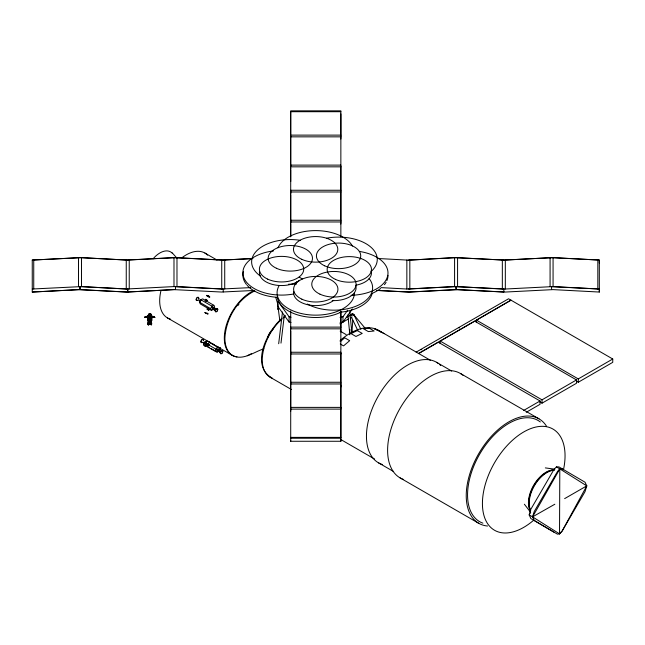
<?xml version="1.0" encoding="UTF-8"?>
<svg xmlns="http://www.w3.org/2000/svg" width="645" height="645" viewBox="0 0 645 645"><rect width="100%" height="100%" fill="white"/><g stroke="black" fill="none" stroke-linecap="round" stroke-linejoin="round"><path stroke-width="0.97" d="M250.583 287.614L221.735 289.016L173.989 286.59L126.251 289.016L81.488 286.59L81.488 257.637L32.25 260.064L32.25 292.048L78.505 289.621L126.251 292.048L173.989 289.621L221.735 292.048L253.566 290.484M126.251 289.016L126.251 260.064L81.488 257.637M127.742 291.959L127.742 289.016L79.996 286.59L79.996 289.524L79.996 286.59M147.931 317.937L147.874 319.202L147.882 315.695L148.656 314.494M147.882 317.429L147.931 315.582L147.931 319.211L148.479 319.211L148.205 317.364M148.205 315.582L148.205 317.437M148.947 314.687L148.777 314.042L148.971 314.575C148.793 313.075 152.172 314.22 150.632 315.066M151.728 317.429C150.39 316.01 153.575 314.849 149.132 314.196L149.1 317.832L150.511 317.832L150.478 315.453M150.511 315.526L150.478 314.196L148.673 314.47M150.995 314.26L150.745 315.123L150.833 314.042M151.406 317.364L151.285 318.888M148.479 319.146L147.874 319.154L147.915 320.63L151.696 320.63L151.68 317.872M173.989 286.59L173.989 257.637L221.735 260.064L252.937 258.532M32.25 292.048L79.996 289.621L127.742 292.048L175.488 289.524M223.226 291.959L223.226 289.016L175.488 286.59L175.488 289.621M289.081 322.065L289.081 316.76L277.914 301.207L277.914 306.512L289.081 322.065L291 322.532M290.71 169.006L290.71 168.143M340.858 440.406L340.858 441.269L290.71 441.269L290.71 440.406M290.71 411.276L290.71 331.006M290.71 327.983L290.71 328.837L340.858 328.837L340.858 438.237L290.71 438.237L290.71 437.375L340.858 437.375M290.71 223.275L290.71 195.008M290.71 191.113L290.71 194.048M290.71 181.567L290.71 169.869M290.71 135.982L290.71 166.837L340.858 166.837M340.858 327.983L340.858 311.519M340.858 224.041L340.858 165.975M340.858 139.014L340.858 113.875M340.084 322.758L342.971 322.065L342.971 316.76L347.671 310.213M376.68 290.411L409.833 292.048L457.579 289.621L505.325 292.048L553.071 289.621L599.318 292.048L599.318 289.016L553.071 286.59L505.325 289.016L454.588 286.59L406.85 289.016L406.85 260.064L378.002 258.5M409.833 289.016L409.833 260.064L454.588 257.637L503.826 260.064L553.071 257.637L599.318 260.064L599.318 263.096M454.588 286.59L454.588 257.637M502.334 289.016L502.334 260.064M503.826 289.113L456.088 286.59L408.341 289.016M503.826 260.161L551.572 257.637L599.318 260.064L599.318 292.048M505.325 289.016L505.325 260.064M550.08 286.59L550.08 257.637M551.572 286.686L599.318 289.016M145.077 316.953L145.02 317.501L145.48 317.066M151.898 316.453C151.011 316.502 153.566 318.485 153.921 316.582M147.213 316.316C144.416 317.082 144.432 317.63 147.286 316.792M151.865 317.034L151.97 316.195L151.898 316.953M148.334 316.397L148.205 319.033M150.374 314.47L150.269 313.801L150.664 315.195M147.689 317.155L145.504 316.8M150.511 322.355L150.575 322.968M151.285 320.63L151.728 318.453M151.406 324.032L151.365 320.638M154.534 316.953C155.147 317.921 153.486 316.3 152.172 317.034M154.639 317.517L154.244 316.953L152.325 316.792M530.666 512.307L529.182 514.928L532.552 516.871L534.391 520.588L557.425 534.157L559.529 533.883L559.804 468.875L556.425 466.924L554.144 469.181L530.674 509.558L529.182 514.928L530.859 518.556L553.894 532.117M148.173 324.806L148.955 324.661L148.173 324.806L148.173 323.661L149.1 323.677L149.527 320.807M145.504 317.195C144.496 317.558 144.174 317.308 147.439 317.034M152.397 316.316L153.341 316.453L153.341 317.13M148.447 320.63L147.899 323.613L148.245 320.638M151.164 320.63L151.277 321.815M154.26 317.203L154.824 317.509L154.131 317.066M149.511 320.984L149.455 321.492M277.745 309.495L277.858 307.834M153.889 317.138L154.719 317.517M349.55 334.303L349.921 329.321M350.654 319.364L350.799 317.372M351.896 332.61L352.775 320.654M146.302 316.477L146.27 317.13M148.6 324.774C147.116 323.717 150.914 319.912 148.705 320.38M150.083 320.807L150.72 323.798L151.712 323.613L151.301 321.468M151.293 319.549L151.309 319.138M154.276 317.259L154.752 317.396L154.107 317.195M218.486 350.783L217.26 352.073L215.68 351.573L215.946 349.147L217.792 347.212L219.364 347.703L219.098 350.138M145.012 317.074L144.827 317.55L144.964 317.106M150.737 324.282L150.503 323.677L151.494 323.564M278.68 343.729L282.494 311.986M280.986 343.116L284.324 315.349M151.438 324.806C151.462 323.782 150.22 325.612 151.422 324.274M148.705 324.08L148.979 323.185M144.819 317.534L145.351 317.203M207.843 343.511L208.682 344.615L207.529 345.736A1.242 1.016 -81.2 0 1 206.747 345.277L205.255 345.922A1.838 1.508 -81.2 0 1 204.102 345.244L203.844 344.269A1.572 1.29 -81.2 0 1 204.441 342.922L205.279 342.6A1.838 1.508 -81.2 0 1 206.424 343.269L206.408 345.228M207.351 344.777L207.359 344.083M208.125 343.648L208.464 344.938L207.835 345.68M149.035 322.968L149.382 321.678M151.43 324.467C151.696 322.71 149.995 324.54 151.406 324.427M151.244 315.736L151.43 317.017M154.107 316.8L153.244 316.639L153.663 316.453M148.914 323.629L148.673 322.202L149.092 322.21M147.737 317.163L147.641 316.147L147.745 317.034M146.729 316.324L146.399 317.187M144.883 317.517L145.222 317.211M148.366 315.736L148.431 314.712M153.937 316.687L152.518 316.711M145.222 317.332L145.294 317.227M151.68 324.298L151.333 322.105M147.931 324.298L148.084 323.734M556.425 466.924L558.957 466.899L585.055 482.226L586.773 485.878L585.023 491.684L562.222 530.916L559.529 533.883L532.552 516.871L534.205 511.598L557.675 471.221L559.804 468.875L562.488 468.939M148.479 323.798L149.1 323.677L148.874 324.282M148.737 314.413L150.898 314.558L150.793 314.163M150.769 314.389L151.18 314.712M206.682 295.45L207.029 295.918M215.519 309.181L215.124 309.858M150.624 314.228L150.761 314.736M205.957 299.344L205.328 299.619L205.763 299.973M205.078 300.836L206.166 301.538M208.432 344.882L207.505 345.462A0.935 0.774 -81.2 0 1 207.279 345.422M207.174 300.473L205.457 299.361M213.382 309.503L211.407 310.342L200.289 303.916L199.531 302.231L200.748 299.707L202.724 298.877L213.842 305.295L214.6 306.988M211.407 310.342L210.649 308.649L211.866 306.125L213.842 305.295M149.1 317.832L149.132 317.13M220.187 349.397L220.469 347.921M554.845 504.221L532.552 516.871L559.804 468.875L586.773 485.878L562.166 531.012L559.529 533.883M151.381 316.018L151.277 315.913M217.8 349.001L216.833 349.558A0.863 0.5 -59.9 0 0 216.744 350.227M218.599 349.453L217.76 350.09A0.855 0.492 -60 0 0 218.244 350.928M342.971 322.065L352.372 308.971M207.198 309.221L208.722 309.737M219.929 349.872L220.59 347.881M353.275 314.897L353.573 314.486L352.863 314.945M204.828 342.729L206.674 340.794L217.792 347.212M150.898 320.541L148.713 320.541M282.026 318.283C267.836 330.167 250.292 364.288 271.037 377.454M340.149 341.737L344.744 337.819L349.671 340.665L343.551 345.889L340.262 343.995M151.438 324.741L150.672 324.532M213.689 309.213L213.471 309.374A1.129 0.653 -59.9 0 1 212.713 308.616A1.129 0.653 -59.9 0 1 213.947 307.447L214.124 307.536A0.959 0.564 -58.5 0 1 214.301 307.996M148.987 314.228L150.261 313.978L149.801 313.954M148.939 324.532L148.406 324.749M284.042 316.558L285.429 315.639M586.773 485.878L564.641 498.625M207.319 343.946L208.19 343.914L208.472 344.615M208.013 344.051L208.883 344.019L209.141 344.994A0.863 0.71 -81.2 0 0 209.133 344.462L209.053 344.204M207.738 345.414L208.222 344.317L207.263 343.696M208.658 345.551L209.036 345.212L208.424 345.591A0.935 0.774 -81.2 0 1 207.996 345.438M150.906 320.38L150.285 320.557M207.029 343.495L205.884 343.535A1.056 0.871 -81.2 0 0 205.481 344.446L205.658 345.099A1.234 1.016 -81.2 0 0 206.432 345.559L206.997 345.341A1.048 0.863 -81.2 0 0 207.497 345.551L208.279 344.882L207.988 343.825M346.43 317.566L352.493 314.067M339.915 323.871L348.574 318.872M350.13 317.969L352.033 316.872M416.138 352.138L508.566 298.772L612.75 359.007L612.75 362.337L578.267 382.251L576.525 381.243M418.371 353.621L438.197 342.173L540.05 400.98L540.05 404.31L526.264 412.276M440.164 343.535L440.164 341.036L474.647 321.129L576.501 379.937L576.501 383.267L542.018 403.173L539.405 401.666M476.405 322.613L476.405 320.114L510.896 300.199M418.597 353.557L511.017 300.191M523.676 410.438L540.05 400.98M440.164 341.036L542.018 399.844L576.501 379.937M476.405 320.114L578.267 378.921L612.75 359.007M150.043 320.533L151.285 320.307M254.823 290.863C237.183 299.498 225.798 319.041 224.887 338.415C224.911 344.833 226.83 352.025 232.643 355.564C243.238 360.918 254.041 351.791 263.821 348.856M247.228 355.726L251.373 353.71M145.98 316.582L146.584 316.606M151.406 319.033L151.551 317.243M213.213 308.995L213.027 309.068A0.847 0.492 -60 0 1 212.681 308.302A0.847 0.492 -60 0 1 213.568 307.552L213.842 307.947M149.382 314.413L150.229 314.413M150.737 314.671L150.608 314.72M340.084 317.453L342.971 316.76M207.255 343.519L208.013 343.535M207.303 343.777L208.19 343.906M151.462 323.79L150.72 323.798L150.229 321.678M150.704 323.975L151.567 323.903M206.868 295.426L207.4 296.16M147.874 320.299L151.696 320.388L147.915 320.388L147.874 319.098L151.736 319.098M152.607 316.413L153.655 316.55M146.818 316.711L145.722 317.106M148.479 319.106L151.124 319.106M208.44 309.479L208.803 309.342M126.251 260.064L173.989 257.637M32.25 289.016L81.488 286.59M208.875 309.971L208.311 309.874M205.215 312.47L205.271 312.898M32.25 260.064L79.996 257.637L127.742 260.064L175.488 257.637L223.226 260.064L252.074 258.597M149.132 314.276L150.478 314.276M205.682 342.148L205.844 342.14A0.863 0.5 -60 0 0 204.594 343.1A0.863 0.5 -60 0 0 204.715 343.43A0.943 0.548 -60 0 1 204.892 342.221A0.943 0.548 -60 0 1 205.828 342.132L205.868 342.148M149.132 317.759L149.801 317.759M148.116 323.564L148.834 323.717L148.705 324.491L148.205 324.427M340.858 111.706L290.71 111.706L290.71 135.119L340.858 135.119M290.71 136.845L340.858 136.845M290.71 165.112L340.858 165.112M290.71 190.251L340.858 190.251M290.71 191.976L340.858 191.976M290.71 220.243L340.858 220.243M290.71 221.969L340.858 221.969M406.85 260.064L409.833 260.064M151.68 315.582L151.696 320.63M290.71 327.12L340.858 327.12M290.71 352.251L340.858 352.251L340.858 441.269M290.71 353.976L340.858 353.976L340.858 353.113M290.71 382.251L340.858 382.251M290.71 383.969L340.858 383.969M290.71 407.382L340.858 407.382L340.858 408.245M290.71 409.107L340.858 409.107M150.995 314.687L150.906 314.163M147.874 320.573L148.326 320.63M149.6 320.5L148.285 320.299L148.689 320.42M218.429 349.453L218.84 349.888M503.826 260.064L456.088 257.637L408.341 260.161M503.826 292.048L456.088 289.621L408.341 292.048L376.511 290.427M380.985 287.614L406.85 289.016M545.323 467.899L554.869 469.197M206.682 343.608L206.021 343.745A0.83 0.677 -81.2 0 0 205.707 344.446L205.836 344.954A0.935 0.774 -81.2 0 0 206.432 345.301M207.666 308.85L207.101 308.753L208.158 309.487M205.553 312.527L204.796 312.503L206.078 313.341M207.497 313.857L208.182 313.97L207.892 313.518M206.747 295.354L207.593 295.612M209.222 296.95L209.633 296.732M206.005 299.401L206.352 299.877M207.061 300.159L205.924 299.619M150.188 320.605L151.196 324.749M208.295 309.842L209.069 309.995L208.641 309.56M289.081 316.76L291 317.219M207.883 308.915C206.432 309.076 211.294 310.35 207.779 308.866M205.465 312.47L205.989 312.656M207.577 313.913L206.569 313.551M207.085 295.418L208.061 295.805M208.811 296.821L209.851 297.055L209.375 296.523M206.19 299.417L205.787 299.514M206.682 300.433L207.15 300.522L205.844 300.038M208.859 296.877L207.327 296.152M384.299 333.659L374.592 328.861L379.373 330.82L430.497 360.337M206.577 313.583L205.545 313.107M208.649 308.262L208.166 308.028M208.053 295.765L208.577 296.015M207.819 296.418L208.351 296.668M206.972 313.043L207.416 313.268M207.424 309.455L208.037 309.769L207.158 309.286M208.553 296.031L209.069 296.281M212.648 307.004L212.648 306.996A0.871 0.5 -60 0 0 211.931 307.407M458.813 327.628L459.474 328.015M421.096 349.397L421.766 349.784M460.393 373.455L539.026 418.855M436.52 362.28L451.677 371.036M204.9 253.042L216.97 260.008M340.149 331.135L346.172 334.61M200.748 299.707L211.866 306.125M199.531 302.231L210.649 308.649M208.246 341.286L209.956 342.269M211.665 343.261L214.237 344.744M216.801 346.22L219.364 347.703M167.45 317.921L232.079 355.234M270.021 377.148L291.516 389.556M208.254 344.704L215.946 349.147M207.851 346.639L209.561 347.631M211.27 348.614L217.26 352.073M204.562 345.156L215.68 351.573M340.495 439.35L374.616 459.055M378.478 462.812L393.635 471.568M400.094 477.897L478.727 523.297M213.898 307.641L214.035 307.721A0.943 0.548 -60 0 1 214.156 307.883L214.003 307.778A0.855 0.492 -60 0 0 213.076 308.237A0.855 0.492 -60 0 0 213.148 309.245M208.996 296.281L209.48 296.547M172.199 252.848L176.617 257.758M353.573 314.486L365.707 328.91M524.369 504.221L530.271 511.848M200.24 301.497L200.16 301.344A0.847 0.484 -60 0 1 200.555 300.231A0.847 0.484 -60 0 1 201.305 300.256A1.129 0.653 -60.1 0 0 200.24 299.901A1.129 0.653 -60.1 0 0 199.821 301.554A0.951 0.548 -58.3 0 0 200.224 301.691M354.105 315.083L360.829 329.264M351.541 317.324L357.846 330.619M275.762 297.377L277.527 303.239L279.882 321.041M147.689 316.792L147.713 316.453M145.689 316.582L145.754 317.147M150.156 321.492L150.1 320.984M153.341 316.453L153.284 317.267L153.308 316.477M206.731 344.898L206.69 344.607A0.895 0.734 -81.2 0 1 206.739 344.309M219.3 349.921L219.26 349.655A1.145 0.661 -60 0 0 218.76 349.348A0.959 0.532 -59 0 0 218.026 349.904A1.145 0.661 -60 0 0 217.768 351.227A1.145 0.661 -60 0 0 218.736 351.138M146.342 317.001L146.213 316.421M349.767 311.688L351.856 332.53M347.881 315.002L349.864 334.844M151.148 323.975L151.124 323.395M277.527 303.239L277.64 304.771M149.342 313.962L149.237 314.47M290.71 224.041L290.71 236.707L290.71 110.843L340.858 110.843L340.858 236.707M597.826 260.064L597.826 289.016M578.267 378.921L578.267 382.251M553.071 257.637L553.071 286.59M551.572 286.59L551.572 289.524M542.018 399.844L542.018 403.173M503.826 289.016L503.826 291.959M457.579 257.637L457.579 286.59M340.858 311.624L340.858 331.869M340.858 385.275L340.858 387M290.71 310.979L290.71 441.269M224.726 260.064L224.726 289.016M221.735 260.064L221.735 289.016M176.98 257.637L176.98 286.59M150.712 314.308L150.608 315.123M149.1 314.373L149.1 316.356M129.234 260.064L129.234 289.016M127.742 289.016L127.742 292.048M78.505 257.637L78.505 286.59M33.742 260.064L33.742 289.016M153.107 258.782A21.269 12.271 -60 0 1 172.102 253.066M182.027 257.669A37.458 21.624 -60 0 1 207.601 255.138M170.611 319.211A37.458 21.624 -60 0 1 160.984 290.572M236.965 356.862A37.458 21.624 -60 0 1 225.814 327.088A37.458 21.624 -60 0 1 254.13 290.54M237.811 305.674A35.314 20.39 -60 0 1 238.94 304.271M202.199 342.479A1.798 1.04 -60 0 1 200.934 341.737A1.798 1.04 -60 0 1 202.216 339.536A1.798 1.04 -60 0 1 203.481 340.278M202.208 342.358A1.653 0.951 -60 0 1 201.038 341.681A1.653 0.951 -60 0 1 202.208 339.657A1.653 0.951 -60 0 1 203.377 340.342M197.435 300.368A1.798 1.04 -60 0 1 196.169 299.627A1.798 1.04 -60 0 1 197.443 297.426A1.798 1.04 -60 0 1 198.716 298.167M197.435 300.248A1.653 0.951 -60 0 1 196.274 299.57A1.653 0.951 -60 0 1 197.443 297.547A1.653 0.951 -60 0 1 198.612 298.224M203.53 342.914A1.113 0.645 -60 0 1 203.135 342.809M202.99 342.366A1.113 0.645 -60 0 1 203.03 342.06M198.37 300.699A1.113 0.645 -60 0 1 198.378 299.635M199.015 298.893A1.113 0.645 -60 0 1 199.257 298.796M206.045 342.293A1.145 0.661 -59.9 0 0 205.715 341.745L205.489 341.745A1.145 0.661 -59.9 0 0 204.659 342.439A1.145 0.661 -59.9 0 0 204.457 343.511M200.2 301.82A0.959 0.548 -58.3 0 1 200.039 301.691M200.047 301.683A1.129 0.653 -60.1 0 1 200.458 300.03A1.129 0.653 -60.1 0 1 201.498 300.312M206.11 341.979A1.145 0.661 -59.8 0 0 205.932 341.874L205.707 341.866A1.129 0.653 -60.1 0 0 204.659 343.342M205.013 342.777A0.847 0.492 -60 0 1 205.497 342.205M207.698 345.76A1.242 1.016 -81.2 0 1 206.916 345.301M207.73 345.486A0.927 0.766 -81.2 0 1 207.505 345.446M216.978 347.22A0.951 0.758 -82.3 0 1 217.172 347.357M213.253 309.261A1.129 0.653 -60 0 1 212.536 308.334A1.129 0.653 -60 0 1 213.898 307.415A0.959 0.564 -58.5 0 1 214.076 307.867M219.187 349.8A0.943 0.548 -60 0 0 218.155 350.009L218.01 350.259A0.943 0.548 -60 0 0 218.55 351.178M213.519 309.253A0.943 0.548 -60 0 1 212.89 308.608A0.943 0.548 -60 0 1 213.914 307.633M220.711 351.074A1.113 0.645 -60 0 1 220.203 351.944M219.719 352.226A1.113 0.645 -60 0 1 219.219 351.928M219.332 351.049A1.113 0.645 -60 0 1 219.502 350.751A0.871 0.484 -58.5 0 1 219.719 350.477M215.68 309.157A1.113 0.645 -60 0 1 215.18 310.027M214.471 310.301A1.113 0.645 -60 0 1 214.188 310.011M214.301 309.132A1.113 0.645 -60 0 1 214.479 308.834M214.696 308.576A1.113 0.645 -60 0 1 214.938 308.391M215.18 308.294A1.113 0.645 -60 0 1 215.398 308.302M220.542 351.114A0.863 0.5 -60 0 1 220.316 351.598M219.598 352.009A0.863 0.5 -60 0 1 219.461 351.928M219.461 351.106A0.863 0.5 -60 0 1 219.598 350.872M214.446 309.995A0.855 0.492 -60 0 1 214.358 309.85M217.252 310.971A1.798 1.04 -60 0 1 215.293 311.358A1.798 1.04 -60 0 1 216.51 308.737A1.798 1.04 -60 0 1 217.712 309.971M217.446 310.455A1.653 0.951 -60 0 1 215.494 311.462A1.653 0.951 -60 0 1 216.389 308.931A1.653 0.951 -60 0 1 217.615 309.987M340.125 340.536A56.72 32.75 -60 0 1 381.421 332.36M267.651 337.73A9.941 5.74 -60 0 1 271.15 330.99M272.166 329.918A9.941 5.74 -60 0 1 273.238 328.998M272.351 378.188A37.458 21.624 -60 0 1 262.805 353.525A37.458 21.624 -60 0 1 281.889 319.122M283.236 317.969A37.458 21.624 -60 0 1 284.598 316.897M530.343 510.348A24.929 14.392 -60 0 1 534.302 485.016A24.929 14.392 -60 0 1 554.434 470.003M530.73 510.566A24.929 14.392 -60 0 1 534.35 485.798A24.929 14.392 -60 0 1 553.982 470.245M530.375 510.864A24.929 14.392 -60 0 1 533.6 485.363A24.929 14.392 -60 0 1 554.063 469.794M382.509 464.569A58.042 33.508 -60 0 1 377.357 397.78A58.042 33.508 -60 0 1 437.995 363.224M439.39 364.304A58.042 33.508 -60 0 1 440.696 365.522M403.407 479.428A60.299 34.814 -60 0 1 400.094 408.269A60.299 34.814 -60 0 1 463.376 375.559M533.729 520.168A58.421 33.725 -60 0 1 482.525 506.776A58.421 33.725 -60 0 1 528.053 429.723A58.421 33.725 -60 0 1 563.448 469.874M487.556 526.022A60.299 34.822 -60 0 1 479.122 452.975A60.299 34.822 -60 0 1 546.347 425.95M482.879 523.159A58.421 33.734 -60 0 1 479.283 454.862A58.421 33.734 -60 0 1 540.292 421.959M352.299 315.115A1.113 0.581 4.2 0 1 351.009 314.446A1.113 0.581 4.2 0 1 352.404 313.978A1.113 0.581 4.2 0 1 353.113 314.849M351.049 315.518A1.637 1.467 -25.4 0 1 354.218 315.526M352.339 314.51A1.113 0.645 60 0 1 353.25 314.139A1.113 0.645 60 0 1 353.879 315.679M302.489 278.946A22.156 12.787 0 0 1 299.224 277.052M326.62 238.198A38.684 22.333 0 0 1 369.142 245.753A38.684 22.333 0 0 1 371.238 271.416M360.45 257.428A22.156 12.787 0 0 1 360.692 258.758M388 275.342A38.684 22.333 0 0 1 386.927 280.559M386.105 282.252A38.684 22.333 0 0 1 384.444 284.695M380.606 288.476A38.684 22.333 0 0 1 372.052 293.419M359.321 251.413A38.684 22.333 0 0 1 387.766 275.407A38.684 22.333 0 0 1 351.041 295.305M371.189 270.973A22.156 12.787 0 0 1 356.137 285.155M293.531 293.999A38.684 22.333 0 0 1 244.205 278.543A38.684 22.333 0 0 1 273.528 250.913M277.237 297.313A38.684 22.333 0 0 1 247.1 285.259M246.438 284.469A38.684 22.333 0 0 1 243.367 271.626M299.498 280.277A22.156 12.787 0 0 1 273.649 284.703A22.156 12.787 0 0 1 259.54 271.44M296.378 283.953A38.684 22.333 0 0 1 288.589 284.203M260.516 276.133A38.684 22.333 0 0 1 257.766 249.825A38.684 22.333 0 0 1 300.336 240.319M278.019 247.728A38.684 22.333 0 0 1 314.123 230.62A38.684 22.333 0 0 1 352.436 246.035M372.141 293.685A38.684 22.333 0 0 1 339.988 312.253M369.069 278.487A38.684 22.333 0 0 1 356.467 305.996A38.684 22.333 0 0 1 307.302 304.037M295.724 284.34A38.684 22.333 0 0 1 296.7 281.776M355.806 285.824A22.156 12.787 0 0 1 332.175 300.586M354.46 292.814A38.684 22.333 0 0 1 309.721 314.873A38.684 22.333 0 0 1 278.979 285.912M341.665 311.769A38.684 22.333 0 0 1 301.441 315.913A38.684 22.333 0 0 1 277.205 296.918M333.699 300.328A22.156 12.787 0 0 1 307.85 304.754A22.156 12.787 0 0 1 293.741 291.484M456.088 286.59L456.088 289.621L456.088 286.59M206.819 344.245L206.513 345.317L205.247 346.067A2 1.645 -81.2 0 1 203.997 345.333L203.715 344.269A1.717 1.411 -81.2 0 1 204.36 342.801L205.279 342.447A2 1.645 -81.2 0 1 206.529 343.18L206.819 344.245M218.349 349.816L218.179 350.025A0.863 0.5 -60 0 0 218.341 351.178A1.145 0.661 -60 0 1 217.494 350.993A1.145 0.661 -60 0 1 217.784 349.784A0.959 0.532 -59 0 1 218.534 349.219A1.145 0.661 -60 0 1 219.042 349.526L219.074 349.792A0.863 0.5 -60 0 0 218.719 349.614L218.349 349.816M149.398 314.212L150.422 314.454L149.398 314.212M357.29 330.571L351.017 333.626L355.943 336.472L362.216 333.417L357.29 330.571M199.902 301.376L199.886 301.384A0.943 0.548 -60 0 0 200.216 301.473L199.789 301.223A0.943 0.548 -60 0 1 200.321 299.917A0.943 0.548 -60 0 1 201.095 300.239A0.847 0.492 -60 0 0 200.264 300.062A0.847 0.492 -60 0 0 199.95 301.304M150.696 320.46L149.971 320.549L150.696 320.468M369.222 328.16L363.409 328.74L368.335 331.578L374.148 331.006L369.222 328.16M221.662 353.516A1.798 1.04 -60 0 0 222.565 350.67A1.798 1.04 -60 0 0 220.372 352.194A1.798 1.04 -60 0 0 221.662 353.516M221.654 353.404A1.653 0.951 -60 0 0 222.477 350.791A1.653 0.951 -60 0 0 220.469 352.194A1.653 0.951 -60 0 0 221.654 353.404M324.653 265.805A22.156 12.787 0 0 0 360.458 257.839A22.156 12.787 0 0 0 330.611 243.923A22.156 12.787 0 0 0 324.653 265.805M335.384 279.35A22.156 12.787 0 0 0 371.197 271.392A22.156 12.787 0 0 0 341.35 257.468A22.156 12.787 0 0 0 335.384 279.35M267.651 279.116A22.156 12.787 0 0 0 303.456 271.158A22.156 12.787 0 0 0 273.609 257.234A22.156 12.787 0 0 0 267.651 279.116M276.399 268.256A22.156 12.787 0 0 0 312.204 260.29A22.156 12.787 0 0 0 282.365 246.366A22.156 12.787 0 0 0 276.399 268.256M301.715 259.298A22.156 12.787 0 0 0 337.529 251.34A22.156 12.787 0 0 0 307.681 237.416A22.156 12.787 0 0 0 301.715 259.298M320.009 294.193A22.156 12.787 0 0 0 355.814 286.235A22.156 12.787 0 0 0 325.975 272.311A22.156 12.787 0 0 0 320.009 294.193M301.852 299.167A22.156 12.787 0 0 0 337.658 291.209A22.156 12.787 0 0 0 307.81 277.286A22.156 12.787 0 0 0 301.852 299.167"/></g></svg>
